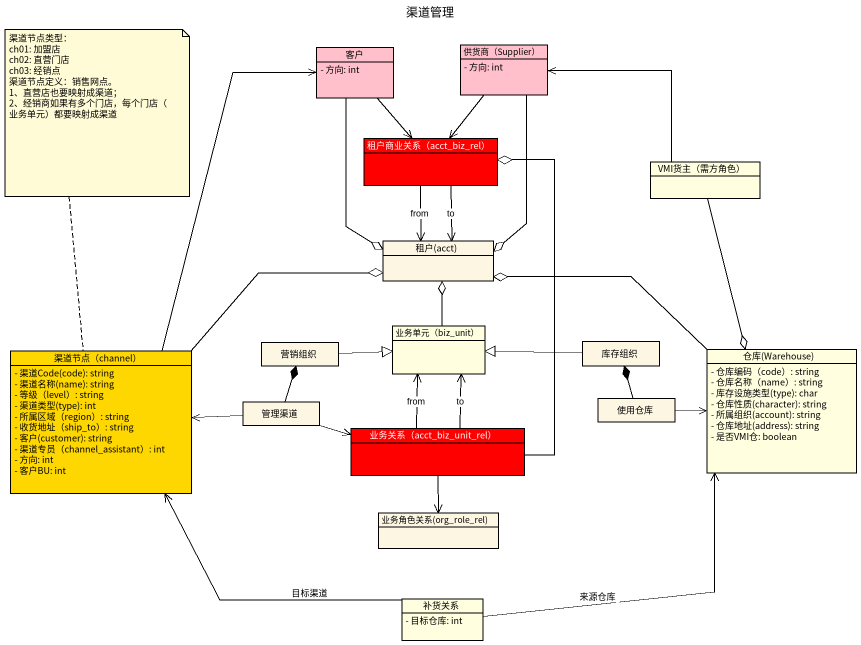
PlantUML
@startuml
title 渠道管理
hide circle
hide empty members
skinparam classAttributeIconSize 0
class 客户 #FFC0CB {
  - 方向: int
}
class "供货商（Supplier）" as 供货商_Supplier #FFC0CB {
  - 方向: int
}
class "租户商业关系（acct_biz_rel）" as 租户商业关系_acct_biz_rel #FF0000
class "VMI货主（需方角色）" as VMI货主_需方角色 #FFFFE0
class "租户(acct)" as 租户_acct
class 营销组织
class "业务单元（biz_unit）" as 业务单元_biz_unit #FFFFE0
class 库存组织
class "渠道节点（channel）" as 渠道节点_channel #FFD700 {
  {field} - 渠道Code(code): string
  {field} - 渠道名称(name): string
  - 等级（level）: string
  {field} - 渠道类型(type): int
  - 所属区域（region）: string
  - 收货地址（ship_to）: string
  {field} - 客户(customer): string
  - 渠道专员（channel_assistant）: int
  - 方向: int
  - 客户BU: int
}
class "仓库(Warehouse)" as 仓库_Warehouse #FFFFE0 {
  - 仓库编码（code）: string
  - 仓库名称（name）: string
  {field} - 库存设施类型(type): char
  {field} - 仓库性质(character): string
  {field} - 所属组织(account): string
  {field} - 仓库地址(address): string
  - 是否VMI仓: boolean
}
class 管理渠道
class 使用仓库
class "业务关系（acct_biz_unit_rel）" as 业务关系_acct_biz_unit_rel #FF0000
class "业务角色关系(org_role_rel)" as 业务角色关系_org_role_rel
class 补货关系 #FFFFE0 {
  - 目标仓库: int
}
客户 --> 租户商业关系_acct_biz_rel
客户 --o 租户_acct
供货商_Supplier --> 租户商业关系_acct_biz_rel
供货商_Supplier --o 租户_acct
租户商业关系_acct_biz_rel --> 租户_acct : from
租户商业关系_acct_biz_rel --> 租户_acct : to
VMI货主_需方角色 -left-> 供货商_Supplier
VMI货主_需方角色 --o 仓库_Warehouse
营销组织 -right-|> 业务单元_biz_unit
业务单元_biz_unit -up-o 租户_acct
库存组织 -left-|> 业务单元_biz_unit
渠道节点_channel -up-> 客户
渠道节点_channel -right-o 租户_acct
仓库_Warehouse -left-o 租户_acct
管理渠道 -up-* 营销组织
管理渠道 -left-> 渠道节点_channel
管理渠道 -right-> 业务关系_acct_biz_unit_rel
使用仓库 -up-* 库存组织
使用仓库 -right-> 仓库_Warehouse
业务关系_acct_biz_unit_rel -up-o 租户商业关系_acct_biz_rel
业务关系_acct_biz_unit_rel -up-> 业务单元_biz_unit : from
业务关系_acct_biz_unit_rel -up-> 业务单元_biz_unit : to
业务关系_acct_biz_unit_rel --> 业务角色关系_org_role_rel
补货关系 -left-> 渠道节点_channel : 目标渠道
补货关系 -up-> 仓库_Warehouse : 来源仓库
note top of 渠道节点_channel
  渠道节点类型：
  ch01: 加盟店
  ch02: 直营门店
  ch03: 经销点
  渠道节点定义：销售网点。
  1、直营店也要映射成渠道；
  2、经销商如果有多个门店，每个门店（业务单元）都要映射成渠道
end note
@enduml
